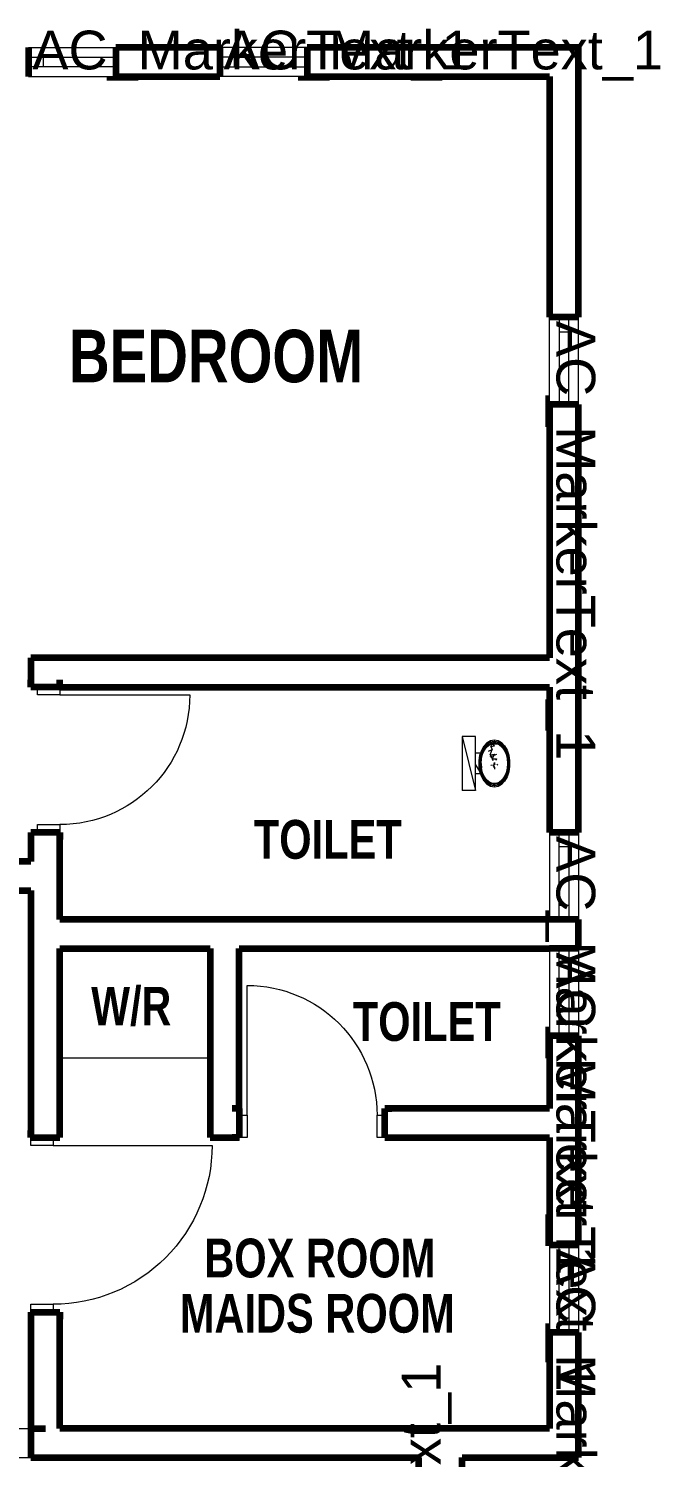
# Model space of a CAD drawing. Header units: millimetres. Extents: x 119896 to 184842, y -80649 to -62433.
# Drawn here: x 140383 to 143642, y -69805 to -62433 of the extents above; entities that cross this region are included whole.
import ezdxf
from ezdxf.enums import TextEntityAlignment as Align

# ---------------------------------------------------------------- set-up
doc = ezdxf.new("R2010")
doc.units = ezdxf.units.MM
doc.header["$MEASUREMENT"] = 0
for name, color, linetype, lineweight in [('0_Pen_No__2', 8, 'Continuous', 15), ('Annotation - Text_Pen_No__86_Pen_No__21', 7, 'Continuous', 35), ('ARCHICAD Doors_Pen_No__141', 7, 'Continuous', 120), ('ARCHICAD Window Markers_Pen_No__7', 7, 'Continuous', 35), ('ARCHICAD Windows_Pen_No__141', 7, 'Continuous', 120), ('Structural - Bearing_Pen_No__141', 7, 'Continuous', 120)]:
    doc.layers.add(name, color=color, linetype=linetype, lineweight=lineweight)
for name, color, linetype, lineweight, true_color in [('ARCHICAD Doors_Pen_No__23', 7, 'Continuous', 20, 0xff6600), ('ARCHICAD Doors_Pen_No__3', 7, 'Continuous', 18, 0xff6600), ('ARCHICAD Windows_Pen_No__23', 7, 'Continuous', 20, 0xff6600), ('ARCHICAD Windows_Pen_No__3', 7, 'Continuous', 18, 0xff6600), ('Drawing & Figure_Pen_No__23', 7, 'Continuous', 20, 0xff6600)]:
    doc.layers.add(name, color=color, linetype=linetype, lineweight=lineweight, true_color=true_color)
doc.styles.add('GENERATED_STYLE_1', font='arial.ttf')
doc.styles.add('GENERATED_STYLE_2', font='')
doc.styles.get('GENERATED_STYLE_2').set_extended_font_data('Impact', bold=True)

msp = doc.modelspace()

# ---------------------------------------------------------------- linework, layer by layer
at = {"layer": '0_Pen_No__2', "color": 8, "linetype": 'Continuous', "lineweight": 15}
for p, q in [((142619.5, -66085.6), (142619.5, -66364)), ((142687.6, -66085.6), (142619.5, -66085.6)), ((142619.5, -66085.6), (142687.6, -66364)), ((142687.6, -66364), (142687.6, -66085.6)), ((142732.8, -66133.8), (142748.6, -66117.1)), ((142739.8, -66134.7), (142746.6, -66127.5)), ((142742.9, -66130.5), (142758.9, -66117.6)), ((142744.5, -66129.3), (142750.6, -66122.8)), ((142746.6, -66127.5), (142750.7, -66123.2)), ((142746.8, -66139.1), (142761.4, -66127.4)), ((142748.6, -66117.1), (142766.5, -66106.7)), ((142748.8, -66125.7), (142750.7, -66123.2)), ((142750, -66124.8), (142750.7, -66123.2)), ((142750.6, -66122.8), (142757.5, -66118.8)), ((142750.7, -66123.2), (142755.3, -66120.5)), ((142750.7, -66123.2), (142753.1, -66122.3)), ((142751.6, -66123.6), (142750.7, -66123.2)), ((142752.8, -66129.4), (142766.9, -66121.2)), ((142755.3, -66120.5), (142762.9, -66116.1)), ((142758.9, -66117.6), (142776.5, -66111)), ((142760.5, -66117), (142767.5, -66113)), ((142761.4, -66127.4), (142777.3, -66121.4)), ((142762.9, -66116.1), (142767.6, -66113.4)), ((142766.5, -66106.7), (142785.5, -66103.1)), ((142766.7, -66138), (142774.4, -66124.3)), ((142766.9, -66121.2), (142768.7, -66120.2)), ((142767.5, -66113), (142775, -66111.6)), ((142767.6, -66113.4), (142772.6, -66112.5)), ((142768.7, -66120.2), (142783.7, -66117.4)), ((142770, -66124.1), (142774.4, -66124.3)), ((142772.6, -66112.5), (142780.5, -66111)), ((142780.3, -66121.4), (142774.4, -66124.3)), ((142774.4, -66124.3), (142785.7, -66134.6)), ((142774.4, -66124.3), (142797, -66124.3)), ((142776.5, -66111), (142794.6, -66111)), ((142777.3, -66121.4), (142793.8, -66121.4)), ((142778.1, -66111), (142785.5, -66109.6)), ((142780.5, -66111), (142785.5, -66110.1)), ((142783.1, -66111), (142785.5, -66110.1)), ((142783.7, -66117.4), (142785.5, -66117.1)), ((142785.5, -66103.1), (142804.6, -66106.7)), ((142785.5, -66109.6), (142793, -66111)), ((142786.7, -66111), (142785.5, -66110.1)), ((142788, -66111), (142785.5, -66110.1)), ((142785.5, -66110.1), (142790.6, -66111)), ((142785.5, -66117.1), (142800.5, -66119.9)), ((142790.6, -66111), (142798.5, -66112.5)), ((142793.8, -66121.4), (142809.7, -66127.4)), ((142794.6, -66111), (142812.1, -66117.6)), ((142796.1, -66111.6), (142803.6, -66113)), ((142798.5, -66112.5), (142803.5, -66113.4)), ((142800.5, -66119.9), (142802.4, -66120.2)), ((142802.4, -66120.2), (142816.5, -66128.4)), ((142803.5, -66113.4), (142808.2, -66116.2)), ((142803.6, -66113), (142810.6, -66117)), ((142804.6, -66106.7), (142822.5, -66117.1)), ((142808.2, -66116.2), (142815.7, -66120.5)), ((142809.7, -66127.4), (142824.3, -66139.1)), ((142812.1, -66117.6), (142828.1, -66130.5)), ((142813.5, -66118.7), (142820.5, -66122.8)), ((142815.7, -66120.5), (142820.4, -66123.2)), ((142816.5, -66128.4), (142818.3, -66129.4)), ((142820.4, -66123.2), (142817.9, -66122.3)), ((142820.4, -66123.2), (142824.6, -66127.6)), ((142820.4, -66123.2), (142822.3, -66125.8)), ((142820.5, -66122.8), (142826.7, -66129.3)), ((142822.5, -66117.1), (142838.3, -66133.8)), ((142824.6, -66127.6), (142831.2, -66134.6)), ((142714.3, -66172.6), (142687.6, -66172.6)), ((142706.6, -66210.2), (142711.2, -66181.7)), ((142710.5, -66225), (142712.7, -66197.5)), ((142710.8, -66211), (142712.5, -66200.6)), ((142711.2, -66181.7), (142720.1, -66155.7)), ((142712.2, -66204.3), (142714.3, -66191.1)), ((142712.7, -66197.5), (142719.1, -66171.6)), ((142713.4, -66194.6), (142715.1, -66184)), ((142714.3, -66191.1), (142715.4, -66184.2)), ((142715.1, -66184), (142718.4, -66174.4)), ((142715.4, -66184.2), (142717.6, -66177.8)), ((142715.6, -66211.9), (142719.2, -66189.5)), ((142717.4, -66178.6), (142717.4, -66177.4)), ((142717.4, -66225), (142719.3, -66200)), ((142717.6, -66177.8), (142721.6, -66166.1)), ((142719.1, -66171.6), (142729.4, -66148.9)), ((142719.2, -66189.5), (142719.7, -66186.7)), ((142719.3, -66200), (142725.2, -66176.5)), ((142719.7, -66186.7), (142726.7, -66166.2)), ((142720.1, -66155.7), (142732.8, -66133.8)), ((142720.2, -66169.2), (142723.6, -66159.4)), ((142721.6, -66166.1), (142723.8, -66159.7)), ((142723, -66163.1), (142723.8, -66159.7)), ((142723.6, -66159.4), (142728.4, -66151.1)), ((142723.8, -66159.7), (142727, -66154.2)), ((142723.8, -66159.7), (142725.6, -66157.2)), ((142725.2, -66176.5), (142734.5, -66155.8)), ((142726.7, -66166.2), (142727.6, -66163.6)), ((142727, -66154.2), (142732.6, -66144.5)), ((142727.6, -66163.6), (142737.6, -66146.4)), ((142729.4, -66148.9), (142742.9, -66130.5)), ((142730.7, -66147), (142735.6, -66138.6)), ((142732.6, -66144.5), (142735.8, -66138.9)), ((142734.5, -66155.8), (142746.8, -66139.1)), ((142735.6, -66138.6), (142741.6, -66132.3)), ((142735.8, -66138.9), (142739.8, -66134.7)), ((142737.6, -66146.4), (142738.8, -66144.2)), ((142738.8, -66144.2), (142751.2, -66131.1)), ((142751.2, -66131.1), (142752.8, -66129.4)), ((142755.6, -66161.6), (142774.4, -66153.7)), ((142797.1, -66178.6), (142761.4, -66192.1)), ((142764.2, -66179.8), (142774.4, -66153.7)), ((142764.2, -66179.8), (142785.7, -66177.6)), ((142764.2, -66179.8), (142774.5, -66201.6)), ((142766.7, -66138), (142785.7, -66134.6)), ((142766.7, -66138), (142774.4, -66153.7)), ((142785.7, -66177.6), (142774.5, -66201.6)), ((142774.5, -66201.6), (142778.2, -66209.2)), ((142774.5, -66201.6), (142796.9, -66201.6)), ((142796.9, -66201.6), (142793.2, -66209.4)), ((142818.3, -66129.4), (142830.7, -66142.5)), ((142824.3, -66139.1), (142836.6, -66155.8)), ((142828.1, -66130.5), (142841.7, -66148.9)), ((142829.3, -66132.1), (142835.5, -66138.6)), ((142830.7, -66142.5), (142832.2, -66144.2)), ((142831.2, -66134.6), (142835.3, -66138.9)), ((142832.2, -66144.2), (142842.2, -66161.5)), ((142835.3, -66138.9), (142838.6, -66144.7)), ((142835.5, -66138.6), (142840.4, -66147.2)), ((142836.6, -66155.8), (142845.9, -66176.5)), ((142838.3, -66133.8), (142851, -66155.7)), ((142838.6, -66144.7), (142844, -66154.1)), ((142841.7, -66148.9), (142851.9, -66171.6)), ((142842.2, -66161.5), (142843.5, -66163.6)), ((142842.6, -66151), (142847.5, -66159.4)), ((142843.5, -66163.6), (142850.5, -66184.1)), ((142844, -66154.1), (142847.3, -66159.7)), ((142845.4, -66157.2), (142847.3, -66159.7)), ((142845.9, -66176.5), (142851.7, -66200)), ((142847.3, -66159.7), (142846.1, -66158.8)), ((142847.3, -66159.7), (142846.4, -66159.3)), ((142847.3, -66159.7), (142846.7, -66159.9)), ((142847.3, -66159.7), (142847, -66160.7)), ((142847.3, -66159.7), (142849.5, -66166.3)), ((142847.3, -66159.7), (142848.1, -66163.2)), ((142847.3, -66159.7), (142847.4, -66161.6)), ((142847.5, -66159.4), (142850.9, -66169.4)), ((142849.5, -66166.3), (142853.4, -66177.6)), ((142850.5, -66184.1), (142851.4, -66186.7)), ((142851, -66155.7), (142859.9, -66181.7)), ((142851.4, -66186.7), (142855, -66209.1)), ((142851.7, -66200), (142853.7, -66225)), ((142851.9, -66171.6), (142858.4, -66197.5)), ((142852.6, -66174.2), (142855.9, -66184)), ((142853.4, -66177.6), (142855.7, -66184.2)), ((142855.7, -66184.2), (142856.8, -66191.4)), ((142855.9, -66184), (142857.7, -66194.8)), ((142856.8, -66191.4), (142858.9, -66204.1)), ((142858.4, -66197.5), (142860.5, -66225)), ((142858.6, -66200.4), (142860.3, -66211)), ((142859.9, -66181.7), (142864.5, -66210.2)), ((142687.6, -66231.4), (142711.1, -66267.3)), ((142706.6, -66239.6), (142706.6, -66210.2)), ((142711.2, -66268.1), (142706.6, -66239.6)), ((142717.4, -66225), (142710.5, -66225)), ((142710.5, -66225), (142712.7, -66252.5)), ((142710.8, -66221.7), (142710.8, -66211)), ((142710.8, -66238.8), (142710.8, -66228.3)), ((142712.4, -66249), (142710.8, -66238.8)), ((142711.1, -66211.1), (142712.2, -66204.3)), ((142711.1, -66211.1), (142711.9, -66207.8)), ((142711.1, -66211.1), (142711.8, -66209.6)), ((142711.7, -66210.9), (142711.1, -66211.1)), ((142711.1, -66218), (142711.1, -66211.1)), ((142711.4, -66214.5), (142711.1, -66211.1)), ((142711.5, -66212.7), (142711.1, -66211.1)), ((142711.6, -66211.7), (142711.1, -66211.1)), ((142711.1, -66232.1), (142711.1, -66218)), ((142711.1, -66238.8), (142711.1, -66232.1)), ((142715.6, -66237.9), (142711.1, -66238.8)), ((142711.1, -66238.8), (142715.4, -66265.6)), ((142711.1, -66238.8), (142719.7, -66263.2)), ((142720.1, -66294.1), (142711.2, -66268.1)), ((142717.4, -66225), (142712.7, -66252.5)), ((142719.1, -66278.4), (142712.7, -66252.5)), ((142715.1, -66265.8), (142713.5, -66255.8)), ((142718.3, -66274.9), (142715.1, -66265.8)), ((142715.4, -66265.6), (142715.2, -66262.4)), ((142717.4, -66271.4), (142715.4, -66265.6)), ((142716.6, -66268.3), (142715.4, -66265.6)), ((142715.6, -66214.8), (142715.6, -66211.9)), ((142715.6, -66237.9), (142715.6, -66214.8)), ((142716.1, -66240.7), (142715.6, -66237.9)), ((142719.7, -66263.2), (142716.1, -66240.7)), ((142717.4, -66225), (142719.3, -66250)), ((142721.9, -66284.6), (142717.4, -66271.4)), ((142717.4, -66272.4), (142717.4, -66271.5)), ((142725.2, -66273.5), (142719.3, -66250)), ((142720.6, -66265.7), (142719.7, -66263.2)), ((142727.6, -66286.2), (142720.6, -66265.7)), ((142734.5, -66294.3), (142725.2, -66273.5)), ((142767.6, -66234.1), (142773.6, -66231.2)), ((142783.4, -66238.6), (142779.9, -66237.1)), ((142783.5, -66229.5), (142781.5, -66233.6)), ((142785.6, -66234.1), (142781.5, -66233.6)), ((142783.4, -66238.6), (142781.5, -66233.6)), ((142783.4, -66238.6), (142782, -66241.6)), ((142785.6, -66242.2), (142782, -66241.6)), ((142783.4, -66244.2), (142782, -66241.6)), ((142785.6, -66225), (142782.2, -66223.3)), ((142783.4, -66244.2), (142783.1, -66244.2)), ((142785.6, -66242.2), (142783.4, -66244.2)), ((142783.4, -66244.2), (142783.9, -66244.4)), ((142787.7, -66244.2), (142783.4, -66244.2)), ((142785.6, -66225), (142783.5, -66229.5)), ((142783.5, -66229.5), (142785.6, -66234.1)), ((142787.7, -66229.5), (142783.5, -66229.5)), ((142785.6, -66219.5), (142785.6, -66225)), ((142785.6, -66225), (142789, -66223.3)), ((142785.6, -66225), (142787.7, -66229.5)), ((142785.7, -66244.5), (142785.7, -66254.2)), ((142803.8, -66234.1), (142797.7, -66231.1)), ((142845.9, -66273.5), (142836.6, -66294.3)), ((142851.4, -66263.2), (142844.4, -66283.6)), ((142851.7, -66250), (142845.9, -66273.5)), ((142853.6, -66271.6), (142849.2, -66284.4)), ((142859.9, -66268.1), (142851, -66294.1)), ((142851.8, -66260.3), (142851.4, -66263.2)), ((142853.7, -66225), (142851.7, -66250)), ((142855.5, -66237.9), (142851.8, -66260.3)), ((142858.4, -66252.5), (142851.9, -66278.4)), ((142855.9, -66265.8), (142852.8, -66275.1)), ((142855.7, -66265.6), (142853.6, -66271.6)), ((142855.7, -66265.6), (142854.4, -66268.4)), ((142855.7, -66265.6), (142854.8, -66266.8)), ((142855, -66209.1), (142855.5, -66211.9)), ((142855.5, -66211.9), (142855.5, -66235)), ((142855.5, -66235), (142855.5, -66237.9)), ((142855.5, -66263.9), (142855.7, -66265.6)), ((142856.7, -66259.1), (142855.7, -66265.6)), ((142855.9, -66262.2), (142855.7, -66265.6)), ((142857.6, -66255.6), (142855.9, -66265.8)), ((142858.9, -66245.5), (142856.7, -66259.1)), ((142860.5, -66225), (142858.4, -66252.5)), ((142860.3, -66238.8), (142858.6, -66249.2)), ((142858.9, -66204.1), (142860, -66211.1)), ((142860, -66238.8), (142858.9, -66245.5)), ((142859.2, -66207.7), (142860, -66211.1)), ((142860, -66211.1), (142859.7, -66214.6)), ((142864.5, -66239.6), (142859.9, -66268.1)), ((142860, -66211.1), (142860, -66218.2)), ((142860, -66218.2), (142860, -66231.8)), ((142860, -66231.8), (142860, -66238.8)), ((142860.3, -66211), (142860.3, -66222)), ((142860.3, -66228.1), (142860.3, -66238.8)), ((142864.5, -66210.2), (142864.5, -66239.6)), ((142687.6, -66277), (142714.2, -66277)), ((142729.4, -66301.2), (142719.1, -66278.4)), ((142732.8, -66316.1), (142720.1, -66294.1)), ((142723.6, -66290.4), (142720.5, -66281.5)), ((142723.8, -66290.1), (142721.9, -66284.6)), ((142728, -66298), (142723.6, -66290.4)), ((142726.5, -66294.9), (142723.8, -66290.1)), ((142733.1, -66306.3), (142726.5, -66294.9)), ((142728.8, -66288.4), (142727.6, -66286.2)), ((142738.8, -66305.6), (142728.8, -66288.4)), ((142742.9, -66319.5), (142729.4, -66301.2)), ((142735.6, -66311.2), (142731.3, -66303.7)), ((142748.6, -66332.8), (142732.8, -66316.1)), ((142735.8, -66310.9), (142733.1, -66306.3)), ((142746.8, -66310.9), (142734.5, -66294.3)), ((142735.8, -66310.9), (142734.7, -66308.3)), ((142735.8, -66310.9), (142735.4, -66309.4)), ((142741, -66316.9), (142735.6, -66311.2)), ((142739.1, -66314.4), (142735.8, -66310.9)), ((142737.6, -66312.3), (142735.8, -66310.9)), ((142736.8, -66311.3), (142735.8, -66310.9)), ((142740.4, -66307.3), (142738.8, -66305.6)), ((142747.4, -66323.1), (142739.1, -66314.4)), ((142752.8, -66320.4), (142740.4, -66307.3)), ((142758.9, -66332.4), (142742.9, -66319.5)), ((142750.6, -66327), (142745.3, -66321.4)), ((142761.4, -66322.6), (142746.8, -66310.9)), ((142750.7, -66326.6), (142747.4, -66323.1)), ((142766.5, -66343.2), (142748.6, -66332.8)), ((142756.6, -66330.5), (142750.6, -66327)), ((142754.4, -66328.8), (142750.7, -66326.6)), ((142754.6, -66321.4), (142752.8, -66320.4)), ((142763.9, -66334.3), (142754.4, -66328.8)), ((142768.7, -66329.6), (142754.6, -66321.4)), ((142776.5, -66339), (142758.9, -66332.4)), ((142777.3, -66328.7), (142761.4, -66322.6)), ((142767.5, -66336.9), (142761.5, -66333.4)), ((142767.6, -66336.4), (142763.9, -66334.3)), ((142767.6, -66336.4), (142765.8, -66335)), ((142785.5, -66346.7), (142766.5, -66343.2)), ((142773.9, -66338), (142767.5, -66336.9)), ((142771.5, -66337.2), (142767.6, -66336.4)), ((142769.6, -66336.4), (142767.6, -66336.4)), ((142770.6, -66330), (142768.7, -66329.6)), ((142785.5, -66332.8), (142770.6, -66330)), ((142781.6, -66339), (142771.5, -66337.2)), ((142794.6, -66339), (142776.5, -66339)), ((142793.8, -66328.7), (142777.3, -66328.7)), ((142785.5, -66340.2), (142779.2, -66339)), ((142785.5, -66339.8), (142781.6, -66339)), ((142787.4, -66332.4), (142785.5, -66332.8)), ((142789.5, -66339), (142785.5, -66339.8)), ((142791.9, -66339), (142785.5, -66340.2)), ((142804.6, -66343.2), (142785.5, -66346.7)), ((142802.4, -66329.6), (142787.4, -66332.4)), ((142799.5, -66337.2), (142789.5, -66339)), ((142809.7, -66322.6), (142793.8, -66328.7)), ((142812.1, -66332.4), (142794.6, -66339)), ((142803.6, -66336.9), (142797.1, -66338.1)), ((142803.5, -66336.4), (142799.5, -66337.2)), ((142803.5, -66336.4), (142801.5, -66336.4)), ((142804.2, -66328.6), (142802.4, -66329.6)), ((142803.5, -66336.4), (142802.5, -66336)), ((142803.5, -66336.4), (142803.1, -66335.8)), ((142807.3, -66334.2), (142803.5, -66336.4)), ((142805.3, -66335), (142803.5, -66336.4)), ((142804.3, -66335.4), (142803.5, -66336.4)), ((142803.7, -66335.6), (142803.5, -66336.4)), ((142809.6, -66333.3), (142803.6, -66336.9)), ((142818.3, -66320.4), (142804.2, -66328.6)), ((142822.5, -66332.8), (142804.6, -66343.2)), ((142816.6, -66328.8), (142807.3, -66334.2)), ((142824.3, -66310.9), (142809.7, -66322.6)), ((142828.1, -66319.5), (142812.1, -66332.4)), ((142820.5, -66327), (142814.4, -66330.6)), ((142820.4, -66326.6), (142816.6, -66328.8)), ((142819.8, -66318.7), (142818.3, -66320.4)), ((142832.2, -66305.6), (142819.8, -66318.7)), ((142823.8, -66323), (142820.4, -66326.6)), ((142825.9, -66321.3), (142820.5, -66327)), ((142838.3, -66316.1), (142822.5, -66332.8)), ((142831.8, -66314.5), (142823.8, -66323)), ((142836.6, -66294.3), (142824.3, -66310.9)), ((142841.7, -66301.2), (142828.1, -66319.5)), ((142835.5, -66311.2), (142830, -66317)), ((142835.3, -66310.9), (142831.8, -66314.5)), ((142833.5, -66303.4), (142832.2, -66305.6)), ((142835.3, -66310.9), (142833.4, -66312.4)), ((142843.5, -66286.2), (142833.5, -66303.4)), ((142838, -66306.1), (142835.3, -66310.9)), ((142836.5, -66308.2), (142835.3, -66310.9)), ((142839.9, -66303.6), (142835.5, -66311.2)), ((142844.5, -66295), (142838, -66306.1)), ((142851, -66294.1), (142838.3, -66316.1)), ((142851.9, -66278.4), (142841.7, -66301.2)), ((142847.5, -66290.4), (142843, -66298.1)), ((142844.4, -66283.6), (142843.5, -66286.2)), ((142847.3, -66290.1), (142844.5, -66295)), ((142849.2, -66284.4), (142847.3, -66290.1)), ((142850.6, -66281.3), (142847.5, -66290.4)), ((142687.6, -66364), (142619.5, -66364))]:
    msp.add_line(p, q, dxfattribs=at)
at = {"layer": 'ARCHICAD Doors_Pen_No__141', "color": 7, "linetype": 'Continuous', "lineweight": 120}
for p, q in [((140394.5, -65830.4), (140394.5, -65793.4)), ((140394.5, -65830.4), (140394.5, -65793.4)), ((140429.5, -65830.4), (140394.5, -65830.4)), ((140429.5, -65830.4), (140394.5, -65830.4)), ((140544.5, -65830.4), (140429.5, -65830.4)), ((140544.5, -65830.4), (140429.5, -65830.4)), ((140544.5, -65830.4), (140544.5, -65793.4)), ((140544.5, -65830.4), (140544.5, -65793.4)), ((140429.5, -66580.4), (140394.5, -66580.4)), ((140429.5, -66580.4), (140394.5, -66580.4)), ((140394.5, -66580.4), (140394.5, -66617.4)), ((140394.5, -66580.4), (140394.5, -66617.4)), ((140544.5, -66580.4), (140429.5, -66580.4)), ((140544.5, -66580.4), (140429.5, -66580.4)), ((140544.5, -66580.4), (140544.5, -66617.4)), ((140544.5, -66580.4), (140544.5, -66617.4)), ((141470.5, -68005.4), (141433.5, -68005.4)), ((141470.5, -68005.4), (141433.5, -68005.4)), ((141470.5, -68040.4), (141470.5, -68005.4)), ((141470.5, -68040.4), (141470.5, -68005.4)), ((141470.5, -68155.4), (141470.5, -68040.4)), ((141470.5, -68155.4), (141470.5, -68040.4)), ((142220.5, -68040.4), (142220.5, -68005.4)), ((142220.5, -68040.4), (142220.5, -68005.4)), ((142220.5, -68005.4), (142257.5, -68005.4)), ((142220.5, -68005.4), (142257.5, -68005.4)), ((142220.5, -68155.4), (142220.5, -68040.4)), ((142220.5, -68155.4), (142220.5, -68040.4)), ((140394.5, -68155.4), (140394.5, -68118.4)), ((140394.5, -68155.4), (140394.5, -68118.4)), ((140544.5, -68155.4), (140544.5, -68118.4)), ((140544.5, -68155.4), (140544.5, -68118.4)), ((140394.5, -68155.4), (140509.5, -68155.4)), ((140394.5, -68155.4), (140509.5, -68155.4)), ((140509.5, -68155.4), (140544.5, -68155.4)), ((140509.5, -68155.4), (140544.5, -68155.4)), ((141470.5, -68155.4), (141433.5, -68155.4)), ((141470.5, -68155.4), (141433.5, -68155.4)), ((142220.5, -68155.4), (142257.5, -68155.4)), ((142220.5, -68155.4), (142257.5, -68155.4)), ((140394.5, -69055.4), (140509.5, -69055.4)), ((140394.5, -69055.4), (140509.5, -69055.4)), ((140394.5, -69055.4), (140394.5, -69092.4)), ((140394.5, -69055.4), (140394.5, -69092.4)), ((140509.5, -69055.4), (140544.5, -69055.4)), ((140509.5, -69055.4), (140544.5, -69055.4)), ((140544.5, -69055.4), (140544.5, -69092.4)), ((140544.5, -69055.4), (140544.5, -69092.4))]:
    msp.add_line(p, q, dxfattribs=at)
at = {"layer": 'ARCHICAD Doors_Pen_No__23', "color": 30, "linetype": 'Continuous', "lineweight": 20, "true_color": 0xff6600}
for p, q in [((140429.5, -65870.4), (140429.5, -65830.4)), ((140429.5, -65830.4), (140544.5, -65830.4)), ((140544.5, -65830.4), (140544.5, -65870.4)), ((140544.5, -65870.4), (140429.5, -65870.4)), ((140429.5, -66580.4), (140429.5, -66540.4)), ((140429.5, -66540.4), (140544.5, -66540.4)), ((140544.5, -66540.4), (140544.5, -66580.4)), ((140544.5, -66580.4), (140429.5, -66580.4)), ((141470.5, -68040.4), (141510.5, -68040.4)), ((141470.5, -68155.4), (141470.5, -68040.4)), ((141510.5, -68040.4), (141510.5, -68155.4)), ((142180.5, -68155.4), (142180.5, -68040.4)), ((142180.5, -68040.4), (142220.5, -68040.4)), ((142220.5, -68040.4), (142220.5, -68155.4)), ((140394.5, -68195.4), (140394.5, -68155.4)), ((140394.5, -68155.4), (140509.5, -68155.4)), ((140509.5, -68155.4), (140509.5, -68195.4)), ((141510.5, -68155.4), (141470.5, -68155.4)), ((142220.5, -68155.4), (142180.5, -68155.4)), ((140509.5, -68195.4), (140394.5, -68195.4)), ((140394.5, -69055.4), (140394.5, -69015.4)), ((140394.5, -69015.4), (140509.5, -69015.4)), ((140509.5, -69055.4), (140394.5, -69055.4)), ((140509.5, -69015.4), (140509.5, -69055.4))]:
    msp.add_line(p, q, dxfattribs=at)
at = {"layer": 'ARCHICAD Doors_Pen_No__3', "color": 30, "linetype": 'Continuous', "lineweight": 18, "true_color": 0xff6600}
for p, q in [((140544.5, -65870.4), (141214.5, -65870.4)), ((141510.5, -68040.4), (141510.5, -67370.4)), ((140509.5, -68195.4), (141329.5, -68195.4))]:
    msp.add_line(p, q, dxfattribs=at)
at = {"layer": 'ARCHICAD Doors_Pen_No__3', "color": 30, "linetype": 'Continuous', "lineweight": 18, "true_color": 0xff6600, "extrusion": (0, 0, -1)}
for centre, major_axis, start_param, end_param in [((140544.5, -65870.4), (473.8, 473.8), 0.785398, 2.356194), ((141510.5, -68040.4), (473.8, 473.8), -0.785398, 0.785398), ((140509.5, -68195.4), (-579.8, 579.8), 2.356194, 3.926991)]:
    msp.add_ellipse(centre, major_axis=major_axis, ratio=1, start_param=start_param, end_param=end_param, dxfattribs=at)
at = {"layer": 'ARCHICAD Windows_Pen_No__141', "color": 7, "linetype": 'Continuous', "lineweight": 120}
for p, q in [((140382.8, -62530.4), (140382.8, -62580.4)), ((140382.8, -62580.4), (140382.8, -62630.4)), ((140382.8, -62580.4), (140382.8, -62630.4)), ((140832.8, -62530.4), (140832.8, -62580.4)), ((140832.8, -62580.4), (140832.8, -62630.4)), ((140832.8, -62580.4), (140832.8, -62630.4)), ((141369.8, -62530.4), (141369.8, -62580.4)), ((141369.8, -62580.4), (141369.8, -62630.4)), ((141369.8, -62580.4), (141369.8, -62630.4)), ((141819.8, -62530.4), (141819.8, -62580.4)), ((141819.8, -62580.4), (141819.8, -62630.4)), ((141819.8, -62580.4), (141819.8, -62630.4)), ((140382.8, -62630.4), (140382.8, -62680.4)), ((140832.8, -62630.4), (140832.8, -62680.4)), ((141369.8, -62630.4), (141369.8, -62680.4)), ((141819.8, -62630.4), (141819.8, -62680.4)), ((143119.5, -63922.3), (143069.5, -63922.3)), ((143169.5, -63922.3), (143119.5, -63922.3)), ((143169.5, -63922.3), (143119.5, -63922.3)), ((143219.5, -63922.3), (143169.5, -63922.3)), ((143119.5, -64372.3), (143069.5, -64372.3)), ((143169.5, -64372.3), (143119.5, -64372.3)), ((143169.5, -64372.3), (143119.5, -64372.3)), ((143219.5, -64372.3), (143169.5, -64372.3)), ((143119.5, -66580.4), (143069.5, -66580.4)), ((143169.5, -66580.4), (143119.5, -66580.4)), ((143169.5, -66580.4), (143119.5, -66580.4)), ((143219.5, -66580.4), (143169.5, -66580.4)), ((143119.5, -67030.4), (143069.5, -67030.4)), ((143169.5, -67030.4), (143119.5, -67030.4)), ((143169.5, -67030.4), (143119.5, -67030.4)), ((143219.5, -67030.4), (143169.5, -67030.4)), ((143119.5, -67180.4), (143069.5, -67180.4)), ((143169.5, -67180.4), (143119.5, -67180.4)), ((143169.5, -67180.4), (143119.5, -67180.4)), ((143219.5, -67180.4), (143169.5, -67180.4)), ((143119.5, -67630.4), (143069.5, -67630.4)), ((143169.5, -67630.4), (143119.5, -67630.4)), ((143169.5, -67630.4), (143119.5, -67630.4)), ((143219.5, -67630.4), (143169.5, -67630.4)), ((143119.5, -68710.9), (143069.5, -68710.9)), ((143169.5, -68710.9), (143119.5, -68710.9)), ((143169.5, -68710.9), (143119.5, -68710.9)), ((143219.5, -68710.9), (143169.5, -68710.9)), ((143119.5, -69160.9), (143069.5, -69160.9)), ((143169.5, -69160.9), (143119.5, -69160.9)), ((143169.5, -69160.9), (143119.5, -69160.9)), ((143219.5, -69160.9), (143169.5, -69160.9)), ((140394.5, -69655.4), (140394.5, -69805.4)), ((140394.5, -69655.4), (140469.5, -69655.4)), ((140394.5, -69655.4), (140469.5, -69655.4)), ((140394.5, -69655.4), (140394.5, -69805.4)), ((140394.5, -69805.4), (140469.5, -69805.4)), ((140394.5, -69805.4), (140469.5, -69805.4))]:
    msp.add_line(p, q, dxfattribs=at)
at = {"layer": 'ARCHICAD Windows_Pen_No__23', "color": 30, "linetype": 'Continuous', "lineweight": 20, "true_color": 0xff6600}
for p, q in [((140382.8, -62580.4), (140457.8, -62580.4)), ((140457.8, -62580.4), (140457.8, -62630.4)), ((140757.8, -62630.4), (140757.8, -62580.4)), ((140757.8, -62580.4), (140832.8, -62580.4)), ((141444.8, -62580.4), (141369.8, -62580.4)), ((141444.8, -62630.4), (141444.8, -62580.4)), ((141819.8, -62580.4), (141744.8, -62580.4)), ((141744.8, -62580.4), (141744.8, -62630.4)), ((140457.8, -62630.4), (140382.8, -62630.4)), ((140832.8, -62630.4), (140757.8, -62630.4)), ((141369.8, -62630.4), (141444.8, -62630.4)), ((141744.8, -62630.4), (141819.8, -62630.4)), ((143119.5, -63922.3), (143119.5, -63997.3)), ((143169.5, -63997.3), (143169.5, -63922.3)), ((143119.5, -63997.3), (143169.5, -63997.3)), ((143169.5, -64297.3), (143119.5, -64297.3)), ((143119.5, -64297.3), (143119.5, -64372.3)), ((143169.5, -64372.3), (143169.5, -64297.3)), ((143119.5, -66655.4), (143119.5, -66580.4)), ((143169.5, -66580.4), (143169.5, -66655.4)), ((143169.5, -66655.4), (143119.5, -66655.4)), ((143119.5, -67030.4), (143119.5, -66955.4)), ((143119.5, -66955.4), (143169.5, -66955.4)), ((143169.5, -66955.4), (143169.5, -67030.4)), ((143119.5, -67255.4), (143119.5, -67180.4)), ((143169.5, -67180.4), (143169.5, -67255.4)), ((143169.5, -67255.4), (143119.5, -67255.4)), ((143119.5, -67630.4), (143119.5, -67555.4)), ((143119.5, -67555.4), (143169.5, -67555.4)), ((143169.5, -67555.4), (143169.5, -67630.4)), ((143119.5, -68785.9), (143119.5, -68710.9)), ((143169.5, -68710.9), (143169.5, -68785.9)), ((143169.5, -68785.9), (143119.5, -68785.9)), ((143119.5, -69160.9), (143119.5, -69085.9)), ((143119.5, -69085.9), (143169.5, -69085.9)), ((143169.5, -69085.9), (143169.5, -69160.9))]:
    msp.add_line(p, q, dxfattribs=at)
at = {"layer": 'ARCHICAD Windows_Pen_No__3', "color": 30, "linetype": 'Continuous', "lineweight": 18, "true_color": 0xff6600}
for p, q in [((140382.8, -62530.4), (140832.8, -62530.4)), ((140457.8, -62580.4), (140757.8, -62580.4)), ((141819.8, -62530.4), (141369.8, -62530.4)), ((141744.8, -62580.4), (141444.8, -62580.4)), ((140757.8, -62630.4), (140457.8, -62630.4)), ((141444.8, -62630.4), (141744.8, -62630.4)), ((140382.8, -62680.4), (140832.8, -62680.4)), ((141819.8, -62680.4), (141369.8, -62680.4)), ((143069.5, -64372.3), (143069.5, -63922.3)), ((143219.5, -64372.3), (143219.5, -63922.3)), ((143119.5, -63997.3), (143119.5, -64297.3)), ((143169.5, -64297.3), (143169.5, -63997.3)), ((143069.5, -66580.4), (143069.5, -67030.4)), ((143219.5, -66580.4), (143219.5, -67030.4)), ((143119.5, -66955.4), (143119.5, -66655.4)), ((143169.5, -66655.4), (143169.5, -66955.4)), ((143069.5, -67180.4), (143069.5, -67630.4)), ((143219.5, -67180.4), (143219.5, -67630.4)), ((143119.5, -67555.4), (143119.5, -67255.4)), ((143169.5, -67255.4), (143169.5, -67555.4)), ((143069.5, -68710.9), (143069.5, -69160.9)), ((143219.5, -68710.9), (143219.5, -69160.9)), ((143119.5, -69085.9), (143119.5, -68785.9)), ((143169.5, -68785.9), (143169.5, -69085.9)), ((139394.5, -69655.4), (140394.5, -69655.4)), ((139394.5, -69805.4), (140394.5, -69805.4))]:
    msp.add_line(p, q, dxfattribs=at)
at = {"layer": 'Drawing & Figure_Pen_No__23', "color": 30, "linetype": 'Continuous', "lineweight": 20, "true_color": 0xff6600}
msp.add_line((140544.5, -67742.9), (141319.5, -67742.9), dxfattribs=at)
at = {"layer": 'Structural - Bearing_Pen_No__141', "color": 7, "linetype": 'Continuous', "lineweight": 120}
for p, q in [((140382.8, -62530.4), (140382.8, -62580.4)), ((140382.8, -62580.4), (140382.8, -62630.4)), ((140832.8, -62530.4), (140832.8, -62580.4)), ((141369.8, -62530.4), (140832.8, -62530.4)), ((140832.8, -62580.4), (140832.8, -62630.4)), ((141369.8, -62530.4), (141369.8, -62580.4)), ((141369.8, -62580.4), (141369.8, -62630.4)), ((141819.8, -62530.4), (141819.8, -62580.4)), ((143219.5, -62530.4), (141819.8, -62530.4)), ((141819.8, -62580.4), (141819.8, -62630.4)), ((143219.5, -63922.3), (143219.5, -62530.4)), ((140382.8, -62630.4), (140382.8, -62680.4)), ((140832.8, -62630.4), (140832.8, -62680.4)), ((141369.8, -62630.4), (141369.8, -62680.4)), ((141819.8, -62630.4), (141819.8, -62680.4)), ((140832.8, -62680.4), (141369.8, -62680.4)), ((141819.8, -62680.4), (143069.5, -62680.4)), ((143069.5, -62680.4), (143069.5, -63922.3)), ((143119.5, -63922.3), (143069.5, -63922.3)), ((143169.5, -63922.3), (143119.5, -63922.3)), ((143219.5, -63922.3), (143169.5, -63922.3)), ((143119.5, -64372.3), (143069.5, -64372.3)), ((143069.5, -64372.3), (143069.5, -65680.4)), ((143169.5, -64372.3), (143119.5, -64372.3)), ((143219.5, -64372.3), (143169.5, -64372.3)), ((143219.5, -66580.4), (143219.5, -64372.3)), ((143069.5, -65680.4), (140394.5, -65680.4)), ((140394.5, -65680.4), (140394.5, -65830.4)), ((140394.5, -65830.4), (140394.5, -65793.4)), ((140429.5, -65830.4), (140394.5, -65830.4)), ((140544.5, -65830.4), (140429.5, -65830.4)), ((140544.5, -65830.4), (140544.5, -65793.4)), ((140544.5, -65830.4), (143069.5, -65830.4)), ((143069.5, -65830.4), (143069.5, -66580.4)), ((140394.5, -66580.4), (140394.5, -66617.4)), ((140429.5, -66580.4), (140394.5, -66580.4)), ((140394.5, -66580.4), (140394.5, -66730.4)), ((140544.5, -66580.4), (140429.5, -66580.4)), ((140544.5, -66580.4), (140544.5, -66617.4)), ((140544.5, -67030.4), (140544.5, -66580.4)), ((143119.5, -66580.4), (143069.5, -66580.4)), ((143169.5, -66580.4), (143119.5, -66580.4)), ((143219.5, -66580.4), (143169.5, -66580.4)), ((140394.5, -66730.4), (140144.5, -66730.4)), ((140144.5, -66880.4), (140394.5, -66880.4)), ((140394.5, -66880.4), (140394.5, -68155.4)), ((143069.5, -67030.4), (140544.5, -67030.4)), ((143119.5, -67030.4), (143069.5, -67030.4)), ((143169.5, -67030.4), (143119.5, -67030.4)), ((143219.5, -67030.4), (143169.5, -67030.4)), ((143219.5, -67180.4), (143219.5, -67030.4)), ((140544.5, -68155.4), (140544.5, -67180.4)), ((140544.5, -67180.4), (141319.5, -67180.4)), ((141319.5, -67180.4), (141319.5, -68155.4)), ((141469.5, -68005.4), (141469.5, -67180.4)), ((141469.5, -67180.4), (143069.5, -67180.4)), ((143119.5, -67180.4), (143069.5, -67180.4)), ((143169.5, -67180.4), (143119.5, -67180.4)), ((143219.5, -67180.4), (143169.5, -67180.4)), ((143119.5, -67630.4), (143069.5, -67630.4)), ((143069.5, -67630.4), (143069.5, -68005.4)), ((143169.5, -67630.4), (143119.5, -67630.4)), ((143219.5, -67630.4), (143169.5, -67630.4)), ((143219.5, -68710.9), (143219.5, -67630.4)), ((141470.5, -68005.4), (141433.5, -68005.4)), ((141470.5, -68005.4), (141469.5, -68005.4)), ((141470.5, -68040.4), (141470.5, -68005.4)), ((141470.5, -68155.4), (141470.5, -68040.4)), ((142220.5, -68005.4), (142257.5, -68005.4)), ((142220.5, -68040.4), (142220.5, -68005.4)), ((143069.5, -68005.4), (142220.5, -68005.4)), ((142220.5, -68155.4), (142220.5, -68040.4)), ((140394.5, -68155.4), (140394.5, -68118.4)), ((140544.5, -68155.4), (140544.5, -68118.4)), ((140394.5, -68155.4), (140509.5, -68155.4)), ((140509.5, -68155.4), (140544.5, -68155.4)), ((141319.5, -68155.4), (141469.5, -68155.4)), ((141470.5, -68155.4), (141433.5, -68155.4)), ((142220.5, -68155.4), (142257.5, -68155.4)), ((142220.5, -68155.4), (143069.5, -68155.4)), ((143069.5, -68155.4), (143069.5, -68710.9)), ((143119.5, -68710.9), (143069.5, -68710.9)), ((143169.5, -68710.9), (143119.5, -68710.9)), ((143219.5, -68710.9), (143169.5, -68710.9)), ((140394.5, -69055.4), (140394.5, -69092.4)), ((140394.5, -69055.4), (140509.5, -69055.4)), ((140394.5, -69055.4), (140394.5, -69655.4)), ((140509.5, -69055.4), (140544.5, -69055.4)), ((140544.5, -69055.4), (140544.5, -69092.4)), ((140544.5, -69655.4), (140544.5, -69055.4)), ((143119.5, -69160.9), (143069.5, -69160.9)), ((143069.5, -69160.9), (143069.5, -69655.4)), ((143169.5, -69160.9), (143119.5, -69160.9)), ((143219.5, -69160.9), (143169.5, -69160.9)), ((143219.5, -69655.4), (143219.5, -69160.9)), ((140394.5, -69655.4), (140394.5, -69805.4)), ((140394.5, -69655.4), (140469.5, -69655.4)), ((143069.5, -69655.4), (140544.5, -69655.4)), ((143219.5, -69805.4), (143219.5, -69655.4)), ((140394.5, -69805.4), (140469.5, -69805.4)), ((140394.5, -69805.4), (142394.5, -69805.4)), ((142394.5, -69805.4), (142394.5, -70928.2)), ((142619.5, -70928.2), (142619.5, -69805.4)), ((142619.5, -69805.4), (143219.5, -69805.4))]:
    msp.add_line(p, q, dxfattribs=at)

# ---------------------------------------------------------------- texts
at = {"layer": 'Annotation - Text_Pen_No__86_Pen_No__21', "color": 7, "style": 'GENERATED_STYLE_2'}
for s, height, p in [('BEDROOM', 270.84, (140591.6, -64258.2)), ('TOILET', 200, (141544.8, -66716.5)), ('W/R', 198.08, (140705.7, -67575.7)), ('TOILET', 200, (142055.4, -67656.4)), ('BOX ROOM', 200, (141289, -68876.6)), ('MAIDS ROOM', 200, (141162.8, -69161.7))]:
    msp.add_text(s, height=height, dxfattribs=at).set_placement(p)
at = {"layer": 'ARCHICAD Window Markers_Pen_No__7', "color": 7, "lineweight": 35, "style": 'GENERATED_STYLE_1'}
for p in [(140402.1, -62703.9), (141389.1, -62703.9)]:
    msp.add_attdef('AC_MarkerText_1', text='W1', height=200, dxfattribs=at).set_placement(p, align=Align.BOTTOM_LEFT)
for rotation, p in [(270, (143046, -63941.6)), (270, (143046, -66599.7)), (270, (143046, -67199.7)), (270, (143046, -68730.2)), (90, (142567.9, -71583.9))]:
    msp.add_attdef('AC_MarkerText_1', text='W1', height=200, rotation=rotation, dxfattribs=at).set_placement(p, align=Align.BOTTOM_LEFT)

doc.saveas('drawing.dxf')
